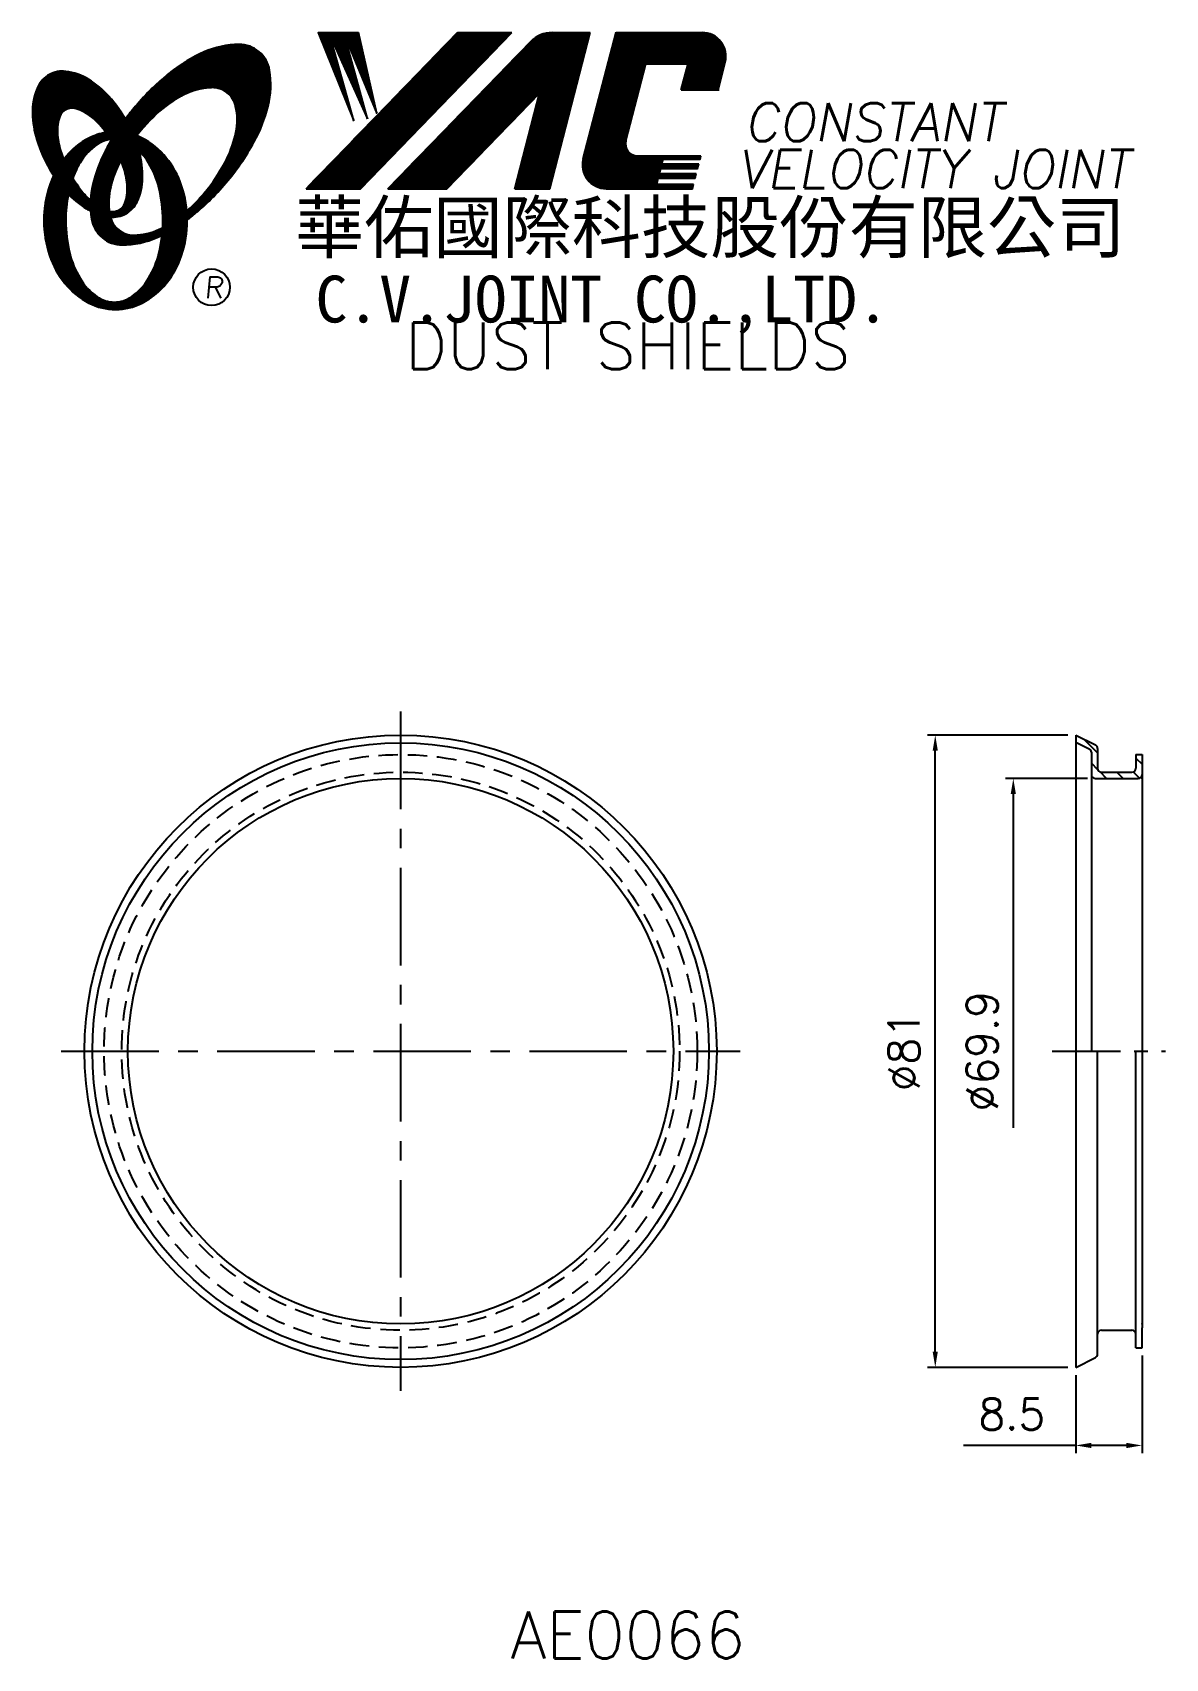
# Model space of a CAD drawing. Extents: x 103 to 248, y -1 to 207.
import ezdxf
from ezdxf.enums import TextEntityAlignment as Align

# ---------------------------------------------------------------- set-up
doc = ezdxf.new("R2010")
doc.units = 0
doc.header["$LTSCALE"] = 10
doc.header["$MEASUREMENT"] = 0
doc.linetypes.add('CENTER', pattern=[2, 1.25, -0.25, 0.25, -0.25])
doc.linetypes.add('HIDDEN', pattern=[0.375, 0.25, -0.125])
doc.layers.get('0').update_dxf_attribs({"linetype": 'CONTINUOUS'})
doc.layers.get('DEFPOINTS').update_dxf_attribs({"linetype": 'CONTINUOUS'})
doc.layers.add('4', color=4, linetype='CONTINUOUS')
doc.styles.add('CHINA', font='KAIU.TTF')
doc.styles.add('ITALICC', font='simplex.shx')
doc.dimstyles.new('STANDARD$0', dxfattribs={"dimtxt": 4, "dimasz": 2, "dimexe": 1, "dimexo": 1, "dimgap": 2, "dimtad": 1, "dimdec": 4, "dimzin": 10, "dimtxsty": 'ITALICC', "dimcen": 2, "dimclrd": 5, "dimclre": 5, "dimclrt": 18, "dimaunit": 1, "dimazin": 3, "dimtp": 0.1, "dimtfac": 0.7, "dimtdec": 4, "dimtmove": 0, "dimatfit": 3, "dimtolj": 1, "dimtzin": 10})
pattern_1 = [(45, (4.214608, -0.25177), (-0.00883883476, 0.00883883476), [])]
pattern_2 = [(45, (172.805154, -36.55618), (-0.00727476112, 0.00727476112), [])]

# ---------------------------------------------------------------- blocks, each defined once
blk = doc.blocks.new('*D14')
at = {"color": 5, "linetype": 'BYBLOCK'}
for p, q in [((235.92, 117.19), (217.92, 117.19)), ((218.92, 38.19), (218.92, 115.19)), ((235.92, 36.19), (217.92, 36.19))]:
    blk.add_line(p, q, dxfattribs=at)
for points in [[(218.59, 115.19), (219.25, 115.19), (218.92, 117.19)], [(218.59, 38.19), (219.25, 38.19), (218.92, 36.19)]]:
    blk.add_solid(points, dxfattribs=at)
at = {"layer": 'DEFPOINTS', "color": 0, "linetype": 'BYBLOCK'}
for p in [(218.92, 117.19), (236.92, 117.19), (236.92, 36.19)]:
    blk.add_point(p, dxfattribs=at)
at = {"color": 18, "linetype": 'BYBLOCK', "insert": (214.92, 76.69), "char_height": 4, "attachment_point": 5, "rotation": 90, "style": 'ITALICC'}
blk.add_mtext('\\A1;∅81', dxfattribs=at)
blk = doc.blocks.new('*D15')
at = {"color": 5, "linetype": 'BYBLOCK'}
for p, q in [((238.42, 111.63), (227.92, 111.63)), ((228.92, 109.63), (228.92, 66.88))]:
    blk.add_line(p, q, dxfattribs=at)
blk.add_solid([(228.59, 109.63), (229.25, 109.63), (228.92, 111.63)], dxfattribs=at)
at = {"layer": 'DEFPOINTS', "color": 0, "linetype": 'BYBLOCK'}
for p in [(228.92, 111.63), (239.42, 111.63), (236.92, 41.75)]:
    blk.add_point(p, dxfattribs=at)
at = {"color": 18, "linetype": 'BYBLOCK', "insert": (224.92, 76.69), "char_height": 4, "attachment_point": 5, "rotation": 90, "style": 'ITALICC'}
blk.add_mtext('\\A1;∅69.9', dxfattribs=at)
blk = doc.blocks.new('*D16')
at = {"color": 5, "linetype": 'BYBLOCK'}
for p, q in [((245.42, 37.69), (245.42, 25.19)), ((236.92, 35.19), (236.92, 25.19)), ((236.92, 26.19), (222.54, 26.19)), ((243.42, 26.19), (238.92, 26.19))]:
    blk.add_line(p, q, dxfattribs=at)
for points in [[(238.92, 26.52), (238.92, 25.85), (236.92, 26.19)], [(243.42, 26.52), (243.42, 25.85), (245.42, 26.19)]]:
    blk.add_solid(points, dxfattribs=at)
at = {"layer": 'DEFPOINTS', "color": 0, "linetype": 'BYBLOCK'}
for p in [(245.42, 38.69), (236.92, 36.19), (236.92, 26.19)]:
    blk.add_point(p, dxfattribs=at)
at = {"color": 18, "linetype": 'BYBLOCK', "insert": (228.73, 30.19), "char_height": 4, "attachment_point": 5, "style": 'ITALICC'}
blk.add_mtext('\\A1;8.5', dxfattribs=at)

msp = doc.modelspace()

# ---------------------------------------------------------------- hatches: boundary and pattern name
at = {"layer": '4', "linetype": 'CONTINUOUS'}
h = msp.add_hatch(dxfattribs=at)
h.set_pattern_fill('ANSI31', color=5, scale=0.1, style=0)
h.set_pattern_definition(pattern_1)
h.paths.add_polyline_path([(164.67331, 207.17921), (157.71601, 207.17921), (138.2994, 187.17545), (145.25671, 187.17545)])
h.paths.add_polyline_path([(168.2202, 199.41364), (165.03983, 187.17545), (169.52082, 187.17545), (174.71925, 207.17921), (169.82252, 207.17921, 0.202785967), (167.08845, 206.0228), (148.79432, 187.17545), (156.34123, 187.17545)])
h.paths.add_polyline_path([(181.84731, 203.1808), (187.24103, 203.1808), (186.37201, 199.83678), (191.08883, 199.83678), (192.00555, 203.36434, 0.490800957), (189.05535, 207.17921), (178.02103, 207.17921), (173.81398, 190.99032, 0.490800957), (176.76418, 187.17545), (187.7985, 187.17545), (187.95294, 187.76976), (183.23612, 187.76976), (183.42949, 188.51385), (188.14631, 188.51385), (188.30487, 189.12399), (183.58805, 189.12399), (183.74929, 189.74446), (188.46611, 189.74446), (188.62229, 190.34545), (183.90547, 190.34545), (184.06227, 190.94882), (188.77909, 190.94882), (188.89583, 191.39802), (180.75608, 191.39802, -0.490800957), (179.28098, 193.30545)])
h = msp.add_hatch(dxfattribs=at)
h.set_pattern_fill('ANSI31', color=1, scale=0.1, style=0)
h.set_pattern_definition(pattern_1)
h.paths.add_polyline_path([(145.03138, 207.17921), (139.85405, 207.17921), (144.42481, 195.87548), (141.35888, 206.83346), (146.19362, 196.11113), (143.2456, 206.83346), (147.37282, 196.8181)])
h = msp.add_hatch(dxfattribs=at)
h.set_pattern_fill('ANSI31', color=5, scale=0.082305, style=0)
h.set_pattern_definition([(45, (4.214608, -0.25177), (-0.00727476112, 0.00727476112), [])])
h.paths.add_polyline_path([(126.25008, 200.11673, -0.172879177), (128.19155, 199.45817, -0.172879177), (129.27885, 197.72012, -0.104527385), (129.30662, 194.39193, -0.065680101), (128.13709, 190.98997, -0.051823203), (125.69668, 187.14758, -0.044272532), (123.02171, 184.32125, -0.020203161), (123.07529, 183.18333, 0.006517006), (123.47984, 183.4954, 0.049863361), (128.03326, 187.90846, 0.049863361), (131.6229, 193.13563, 0.063682799), (133.44394, 197.76298, 0.103597411), (133.63324, 202.34695, 0.177892575), (132.28464, 204.71722, 0.177892575), (129.72225, 205.65055, 0.103597411), (125.23445, 204.69751, 0.063682799), (120.9767, 202.12843, 0.049863361), (116.42328, 197.71537, 0.016070017), (115.15258, 196.10906, -0.007061632), (115.39986, 195.67203, -0.031648676), (116.35245, 193.63545, -0.008069351), (116.78436, 194.19976, -0.051823203), (119.96273, 197.45822, -0.065680101), (123.00466, 199.37857, -0.104527385)])
h.paths.add_polyline_path([(113.17441, 186.95542, -0.065680101), (114.34394, 190.35737, -0.006063428), (114.58788, 190.83239, 0.027613469), (113.86105, 192.42046, 0.017011252), (113.32763, 193.35543, 0.007829282), (112.83364, 192.48821, 0.063682799), (111.0126, 187.86086, 0.103597411), (110.8233, 183.27689, 0.177892575), (112.17191, 180.90661, 0.177892575), (114.7343, 179.97328, 0.103597411), (119.2221, 180.92633, 0.008811776), (119.84906, 181.21641, 0.013922709), (119.92639, 182.18622, -0.009086703), (119.47637, 181.96877, -0.104527385), (116.23095, 181.23061, -0.172879177), (114.28948, 181.88917, -0.172879177), (113.20219, 183.62722, -0.104527385)])
h = msp.add_hatch(dxfattribs=at)
h.set_pattern_fill('ANSI31', color=3, scale=0.082305, style=0)
h.set_pattern_definition(pattern_2)
h.paths.add_polyline_path([(110.45358, 201.16757, 0.106488277), (107.5117, 202.20614, 0.158297415), (105.4215, 201.8111, 0.158297415), (103.96217, 200.26341, 0.106488277), (103.25135, 197.22564, 0.071723199), (103.6694, 193.91269, 0.058080454), (105.21438, 190.0973, 0.058080454), (107.59543, 186.73951, 0.071723199), (110.16067, 184.60176, 0.020895977), (110.70085, 184.29977, -0.030777155), (110.68495, 185.67599, -0.042059526), (109.58859, 186.83875, -0.04691039), (107.96943, 189.3199, -0.04691039), (106.84115, 192.05938, -0.060581117), (106.43905, 194.32145, -0.10187153), (106.75067, 196.40965, -0.185892489), (107.53076, 197.30129, -0.185892489), (108.7074, 197.43941, -0.10187153), (110.60505, 196.51388, -0.060581117), (112.24188, 194.90161, -0.04691039), (113.86105, 192.42046, -0.04691039), (114.98933, 189.68097, -0.060581117), (115.39143, 187.4189, -0.10187153), (115.07981, 185.3307, -0.185892489), (114.29972, 184.43906, -0.185892489), (113.12307, 184.30094, -0.002013383), (113.08227, 184.31157, 0.021593804), (113.20219, 183.62722, 0.006477741), (113.22019, 183.55019, 0.14950097), (115.19275, 183.95823, 0.158297415), (116.65208, 185.50592, 0.106488277), (117.36289, 188.54368, 0.071723199), (116.94485, 191.85664, 0.058080454), (115.39986, 195.67203, 0.058080454), (113.01882, 199.02982, 0.071723199)])
h = msp.add_hatch(dxfattribs=at)
h.set_pattern_fill('ANSI31', color=1, scale=0.082305, style=0)
h.set_pattern_definition(pattern_2)
h.paths.add_polyline_path([(111.5472, 192.84412, -0.120168026), (113.23899, 193.49751, 0.016865385), (112.63923, 194.38025, 0.076648372), (110.483, 193.66133, 0.104809576), (107.39855, 191.14823, 0.005838257), (107.23161, 190.93603, 0.028089978), (107.96943, 189.3199, 0.014237292), (108.41156, 188.53485, -0.045767751), (109.33674, 190.47169, -0.106890197)])
h.paths.add_polyline_path([(107.51583, 183.0895, -0.048711043), (107.84593, 186.46984, -0.007865741), (107.59543, 186.73951, -0.037695478), (105.95955, 188.85827, 0.03042545), (105.43423, 187.55429, 0.080710289), (104.70879, 183.0895, 0.080710289), (105.43423, 178.62471, 0.089265679), (107.39855, 175.03077, 0.104809576), (110.483, 172.51767, 0.11926607), (113.8922, 171.69274, 0.11926607), (117.30139, 172.51767, 0.104809576), (120.38585, 175.03077, 0.089265679), (122.35017, 178.62471, 0.080710289), (123.0756, 183.0895, 0.080710289), (122.35017, 187.55429, 0.089265679), (120.38585, 191.14823, 0.104809576), (117.30139, 193.66133, 0.025513357), (116.60815, 193.97408, 0.004818181), (116.35245, 193.63545, -0.023722145), (116.89367, 192.0387, -0.065307489), (118.12885, 190.47169, -0.073950765), (119.4413, 187.27396, -0.060532391), (119.94975, 183.0895, -0.060532391), (119.4413, 178.90504, -0.073950765), (118.12885, 175.70731, -0.106890197), (115.91838, 173.33488, -0.153118262), (113.73279, 172.64951, -0.153118262), (111.5472, 173.33488, -0.106890197), (109.33674, 175.70731, -0.073950765), (108.02429, 178.90504, -0.060532391)])
h = msp.add_hatch(dxfattribs=at)
h.set_pattern_fill('ANSI31', color=5, scale=12, angle=90, style=0)
h.set_pattern_definition([(135, (23.384, -1.8082), (-1.06066, -1.06066), [])])
h.paths.add_polyline_path([(244.92041, 111.62512, 0.414213562), (245.42041, 112.12512), (245.42041, 114.68512), (244.62041, 114.68512), (244.62041, 112.92512, -0.414213562), (244.12041, 112.42512), (240.22041, 112.42512, -0.414213562), (239.72041, 112.92512), (239.72041, 115.4761, 0.284079044), (239.44401, 115.92332), (236.92041, 117.18512), (236.92041, 116.29069), (238.64401, 115.42889, -0.284079044), (238.92041, 114.98168), (238.92041, 112.12512, 0.414213562), (239.42041, 111.62512)])

# ---------------------------------------------------------------- linework, layer by layer
at = {"layer": '4', "color": 5, "linetype": 'CONTINUOUS'}
for p, q in [((138.2994, 187.17545), (157.71601, 207.17921)), ((145.25671, 187.17545), (164.67331, 207.17921)), ((157.71601, 207.17921), (164.67331, 207.17921)), ((169.52082, 187.17545), (174.71925, 207.17921)), ((169.82252, 207.17921), (174.71925, 207.17921)), ((173.81398, 190.99032), (178.02103, 207.17921)), ((178.02103, 207.17921), (189.05535, 207.17921)), ((148.79432, 187.17545), (167.08845, 206.0228)), ((179.28098, 193.30545), (181.84731, 203.1808)), ((181.84731, 203.1808), (187.24103, 203.1808)), ((186.37201, 199.83678), (187.24103, 203.1808)), ((191.08883, 199.83678), (192.00555, 203.36434)), ((156.34123, 187.17545), (168.2202, 199.41364)), ((165.03983, 187.17545), (168.2202, 199.41364)), ((186.37201, 199.83678), (191.23926, 199.83678)), ((180.75608, 191.39802), (188.89583, 191.39802)), ((183.58805, 189.12399), (183.74929, 189.74446)), ((183.74929, 189.74446), (188.46611, 189.74446)), ((183.90547, 190.34545), (184.06227, 190.94882)), ((183.90547, 190.34545), (188.62229, 190.34545)), ((184.06227, 190.94882), (188.77909, 190.94882)), ((188.46611, 189.74446), (188.62229, 190.34545)), ((188.77909, 190.94882), (188.89583, 191.39802)), ((183.23612, 187.76976), (183.42949, 188.51385)), ((183.23612, 187.76976), (187.95294, 187.76976)), ((183.42949, 188.51385), (188.14631, 188.51385)), ((183.58805, 189.12399), (188.30487, 189.12399)), ((187.7985, 187.17545), (187.95294, 187.76976)), ((188.14631, 188.51385), (188.30487, 189.12399)), ((138.2994, 187.17545), (145.25671, 187.17545)), ((148.79432, 187.17545), (156.34123, 187.17545)), ((165.03983, 187.17545), (169.52082, 187.17545)), ((176.76418, 187.17545), (187.7985, 187.17545))]:
    msp.add_line(p, q, dxfattribs=at)
at = {"layer": '4', "color": 1, "linetype": 'CONTINUOUS'}
for p, q in [((139.85405, 207.17921), (144.42481, 195.87548)), ((139.85405, 207.17921), (145.03138, 207.17921)), ((144.42481, 195.87548), (141.35888, 206.83346)), ((141.35888, 206.83346), (146.19362, 196.11113)), ((143.2456, 206.83346), (147.37282, 196.8181)), ((146.19362, 196.11113), (143.2456, 206.83346)), ((147.37282, 196.8181), (145.03138, 207.17921))]:
    msp.add_line(p, q, dxfattribs=at)
at = {"layer": '4', "color": 5, "linetype": 'CENTER'}
for p, q in [((150.42041, 120.18512), (150.42041, 33.18512)), ((106.92041, 76.68512), (193.92041, 76.68512))]:
    msp.add_line(p, q, dxfattribs=at)
at = {"layer": '4', "color": 7, "linetype": 'CONTINUOUS'}
for p, q in [((236.92041, 117.18512), (236.92041, 36.18512)), ((236.92041, 117.18512), (239.44401, 115.92332)), ((236.92041, 116.29069), (238.64401, 115.42889)), ((238.92041, 114.98168), (238.92041, 112.12512)), ((239.72041, 115.4761), (239.72041, 112.92512)), ((244.62041, 114.68512), (244.62041, 112.92512)), ((244.62041, 114.68512), (245.42041, 114.68512)), ((245.42041, 114.68512), (245.42041, 41.24512)), ((238.92041, 112.12512), (238.92041, 76.68512)), ((239.42041, 111.62512), (244.92041, 111.62512)), ((240.22041, 112.42512), (244.12041, 112.42512)), ((239.72041, 37.89414), (239.72041, 76.68512)), ((244.62041, 38.68512), (244.62041, 76.68512)), ((240.22041, 40.94512), (244.12041, 40.94512)), ((245.42041, 38.68512), (245.42041, 41.24512)), ((244.62041, 38.68512), (245.42041, 38.68512)), ((236.92041, 36.18512), (239.44401, 37.44692))]:
    msp.add_line(p, q, dxfattribs=at)
at = {"layer": '4', "color": 5, "linetype": 'CENTER', "ltscale": 0.7}
msp.add_line((233.92041, 76.68512), (248.42041, 76.68512), dxfattribs=at)
at = {"layer": '4', "color": 5, "linetype": 'CONTINUOUS'}
for points in [[(123.07529, 183.18333, 0.006517006), (123.47984, 183.4954, 0.049863361), (128.03326, 187.90846, 0.049863361), (131.6229, 193.13563, 0.063682799), (133.44394, 197.76298, 0.103597411), (133.63324, 202.34695, 0.177892575), (132.28464, 204.71722, 0.177892575), (129.72225, 205.65055, 0.103597411), (125.23445, 204.69751, 0.063682799), (120.9767, 202.12843, 0.049863361), (116.42328, 197.71537, 0.016070017), (115.15258, 196.10906)], [(123.02171, 184.32125, 0.044272532), (125.69668, 187.14758, 0.051823203), (128.13709, 190.98997, 0.065680101), (129.30662, 194.39193, 0.104527385), (129.27885, 197.72012, 0.172879177), (128.19155, 199.45817, 0.172879177), (126.25008, 200.11673, 0.104527385), (123.00466, 199.37857, 0.065680101), (119.96273, 197.45822, 0.051823203), (116.78436, 194.19976, 0.008069351), (116.35245, 193.63545)], [(113.32763, 193.35543, 0.007829282), (112.83364, 192.48821, 0.063682799), (111.0126, 187.86086, 0.103597411), (110.8233, 183.27689, 0.177892575), (112.17191, 180.90661, 0.177892575), (114.7343, 179.97328, 0.103597411), (119.2221, 180.92633, 0.008811776), (119.84906, 181.21641, 0.008811776)], [(114.58788, 190.83239, 0.006063428), (114.34394, 190.35737, 0.065680101), (113.17441, 186.95542, 0.104527385), (113.20219, 183.62722, 0.172879177), (114.28948, 181.88917, 0.172879177), (116.23095, 181.23061, 0.104527385), (119.47637, 181.96877, 0.009086703), (119.92639, 182.18622, 0.009086703)]]:
    msp.add_lwpolyline(points, format="xyb", dxfattribs=at)
at = {"layer": '4', "color": 3, "linetype": 'CONTINUOUS'}
for points in [[(113.22019, 183.55019, 0.14950097), (115.19275, 183.95823, 0.158297415), (116.65208, 185.50592, 0.106488277), (117.36289, 188.54368, 0.071723199), (116.94485, 191.85664, 0.058080454), (115.39986, 195.67203, 0.058080454), (113.01882, 199.02982, 0.071723199), (110.45358, 201.16757, 0.106488277), (107.5117, 202.20614, 0.158297415), (105.4215, 201.8111, 0.158297415), (103.96217, 200.26341, 0.106488277), (103.25135, 197.22564, 0.071723199), (103.6694, 193.91269, 0.058080454), (105.21438, 190.0973, 0.058080454), (107.59543, 186.73951, 0.071723199), (110.16067, 184.60176, 0.020895977), (110.70085, 184.29977, 0.020895977)], [(113.08227, 184.31157, 0.002013383), (113.12307, 184.30094, 0.185892489), (114.29972, 184.43906, 0.185892489), (115.07981, 185.3307, 0.10187153), (115.39143, 187.4189, 0.060581117), (114.98933, 189.68097, 0.04691039), (113.86105, 192.42046, 0.04691039), (112.24188, 194.90161, 0.060581117), (110.60505, 196.51388, 0.10187153), (108.7074, 197.43941, 0.185892489), (107.53076, 197.30129, 0.185892489), (106.75067, 196.40965, 0.10187153), (106.43905, 194.32145, 0.060581117), (106.84115, 192.05938, 0.04691039), (107.96943, 189.3199, 0.04691039), (109.58859, 186.83875, 0.042059526), (110.68495, 185.67599, 0.042059526)]]:
    msp.add_lwpolyline(points, format="xyb", dxfattribs=at)
at = {"layer": '4', "color": 1, "linetype": 'CONTINUOUS'}
for points in [[(105.95955, 188.85827, 0.03042545), (105.43423, 187.55429, 0.080710289), (104.70879, 183.0895, 0.080710289), (105.43423, 178.62471, 0.089265679), (107.39855, 175.03077, 0.104809576), (110.483, 172.51767, 0.11926607), (113.8922, 171.69274, 0.11926607), (117.30139, 172.51767, 0.104809576), (120.38585, 175.03077, 0.089265679), (122.35017, 178.62471, 0.080710289), (123.0756, 183.0895, 0.080710289), (122.35017, 187.55429, 0.089265679), (120.38585, 191.14823, 0.104809576), (117.30139, 193.66133, 0.025513357), (116.60815, 193.97408, 0.025513357)], [(112.63923, 194.38025, 0.076648372), (110.483, 193.66133, 0.104809576), (107.39855, 191.14823, 0.005838257), (107.23161, 190.93603, 0.005838257)], [(107.84593, 186.46984, 0.048711043), (107.51583, 183.0895, 0.060532391), (108.02429, 178.90504, 0.073950765), (109.33674, 175.70731, 0.106890197), (111.5472, 173.33488, 0.153118262), (113.73279, 172.64951, 0.153118262), (115.91838, 173.33488, 0.106890197), (118.12885, 175.70731, 0.073950765), (119.4413, 178.90504, 0.060532391), (119.94975, 183.0895, 0.060532391), (119.4413, 187.27396, 0.073950765), (118.12885, 190.47169, 0.065307489), (116.89367, 192.0387)], [(113.23899, 193.49751, 0.120168026), (111.5472, 192.84412, 0.106890197), (109.33674, 190.47169, 0.045767751), (108.41156, 188.53485, 0.045767751)]]:
    msp.add_lwpolyline(points, format="xyb", dxfattribs=at)
at = {"layer": '4', "color": 5, "linetype": 'CONTINUOUS'}
msp.add_circle((126.19644, 174.54378), 2.35282, dxfattribs=at)
at = {"layer": '4', "color": 7, "linetype": 'CONTINUOUS'}
for radius in [40.5, 39.5, 34.94]:
    msp.add_circle((150.42041, 76.68512), radius, dxfattribs=at)
at = {"layer": '4', "color": 5, "linetype": 'HIDDEN'}
for radius in [38, 35.74]:
    msp.add_circle((150.42041, 76.68512), radius, dxfattribs=at)
at = {"layer": '4', "color": 5, "linetype": 'CONTINUOUS'}
for centre, radius, start, end in [((169.82252, 203.36897), 3.81024, 90, 135.8533387), ((189.05535, 204.13102), 3.04819, 345.4326059, 90), ((180.75608, 192.92212), 1.5241, 165.4326059, 270), ((176.76418, 190.22365), 3.04819, 165.4326059, 270)]:
    msp.add_arc(centre, radius, start, end, dxfattribs=at)
at = {"layer": '4', "color": 7, "linetype": 'CONTINUOUS'}
for centre, start, end in [((238.42041, 114.98168), 0, 63.4349488), ((239.22041, 115.4761), 0, 63.4349488), ((240.22041, 112.92512), 180, 270), ((244.12041, 112.92512), 270, 0), ((239.42041, 112.12512), 180, 270), ((244.92041, 112.12512), 270, 0), ((240.22041, 40.44512), 90, 180), ((244.12041, 40.44512), 360, 90), ((239.22041, 37.89414), 296.5650512, 360)]:
    msp.add_arc(centre, 0.5, start, end, dxfattribs=at)
for p in [(245.42041, 111.62512), (245.42041, 41.74512)]:
    msp.add_point(p, dxfattribs=at)

# ---------------------------------------------------------------- texts
at = {"layer": '4', "color": 5, "linetype": 'CONTINUOUS', "style": 'ITALICC'}
for s, height, oblique, p in [('CONSTANT', 4.9, 10, (194.44821, 193.24592)), ('VELOCITY JOINT', 4.9, 10, (193.56998, 187.25054)), ('R', 2.75625, 5, (125.23775, 173.13418))]:
    msp.add_text(s, height=height, dxfattribs=dict(at, oblique=oblique)).set_placement(p)
at = {"layer": '4', "color": 7, "linetype": 'CONTINUOUS', "style": 'CHINA'}
for s, height, p in [('華佑國際科技股份有限公司', 6.5, (136.88604, 178.9856)), ('C.V.JOINT CO.,LTD.', 6, (139.51468, 170.03939))]:
    msp.add_text(s, height=height, dxfattribs=at).set_placement(p)
at = {"layer": '4', "color": 18, "linetype": 'CONTINUOUS', "style": 'ITALICC'}
for s, p in [('DUST SHIELDS', (179.5174, 164.04657)), ('AE0066', (179.5174, -1.10082))]:
    msp.add_text(s, height=6, dxfattribs=at).set_placement(p, align=Align.CENTER)

# ---------------------------------------------------------------- dimensions: what is measured, and where the dimension line sits
at = {"layer": '4', "color": 7, "linetype": 'CONTINUOUS'}
dim = msp.add_linear_dim(base=(218.92041, 117.18512), p1=(236.92041, 36.18512), p2=(236.92041, 117.18512), angle=90, text='%%C81', dimstyle='STANDARD$0', dxfattribs=at)
dim.commit()
dim.dimension.update_dxf_attribs({"geometry": '*D14', "text_midpoint": (214.92041, 76.68512)})
dim = msp.add_linear_dim(base=(228.9204, 111.62512), p1=(236.92041, 41.74512), p2=(239.42041, 111.62512), angle=90, text='%%C69.9', dimstyle='STANDARD$0', override={"dimcen": -2, "dimse1": 1, "dimsd1": 1}, dxfattribs=at)
dim.commit()
dim.dimension.update_dxf_attribs({"geometry": '*D15', "text_midpoint": (224.9204, 76.68512)})
dim = msp.add_linear_dim(base=(236.92041, 26.18511), p1=(245.42041, 38.68512), p2=(236.92041, 36.18512), text='8.5', dimstyle='STANDARD$0', dxfattribs=at)
dim.commit()
dim.dimension.update_dxf_attribs({"geometry": '*D16', "text_midpoint": (228.72993, 30.18511)})

doc.saveas('drawing.dxf')
